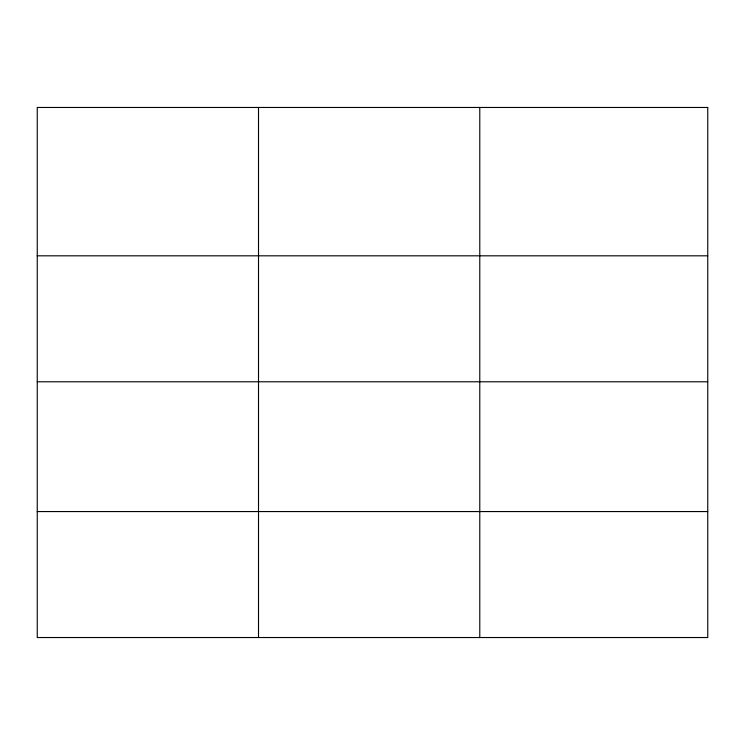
<?xml version="1.0" encoding="UTF-8"?>
<svg xmlns="http://www.w3.org/2000/svg" width="745" height="745" viewBox="0 0 745 745"><rect width="100%" height="100%" fill="white"/><g stroke="black" fill="none" stroke-linecap="round" stroke-linejoin="round"><path stroke-width="1.12" d="M37.25 255.814L707.75 255.814M37.25 381.785L707.75 381.785M37.25 511.564L707.75 511.564M479.78 107.466L479.78 637.534M258.515 107.466L258.515 637.534M707.75 107.466L37.25 107.466L37.25 637.534L707.75 637.534L707.75 107.466"/></g></svg>
